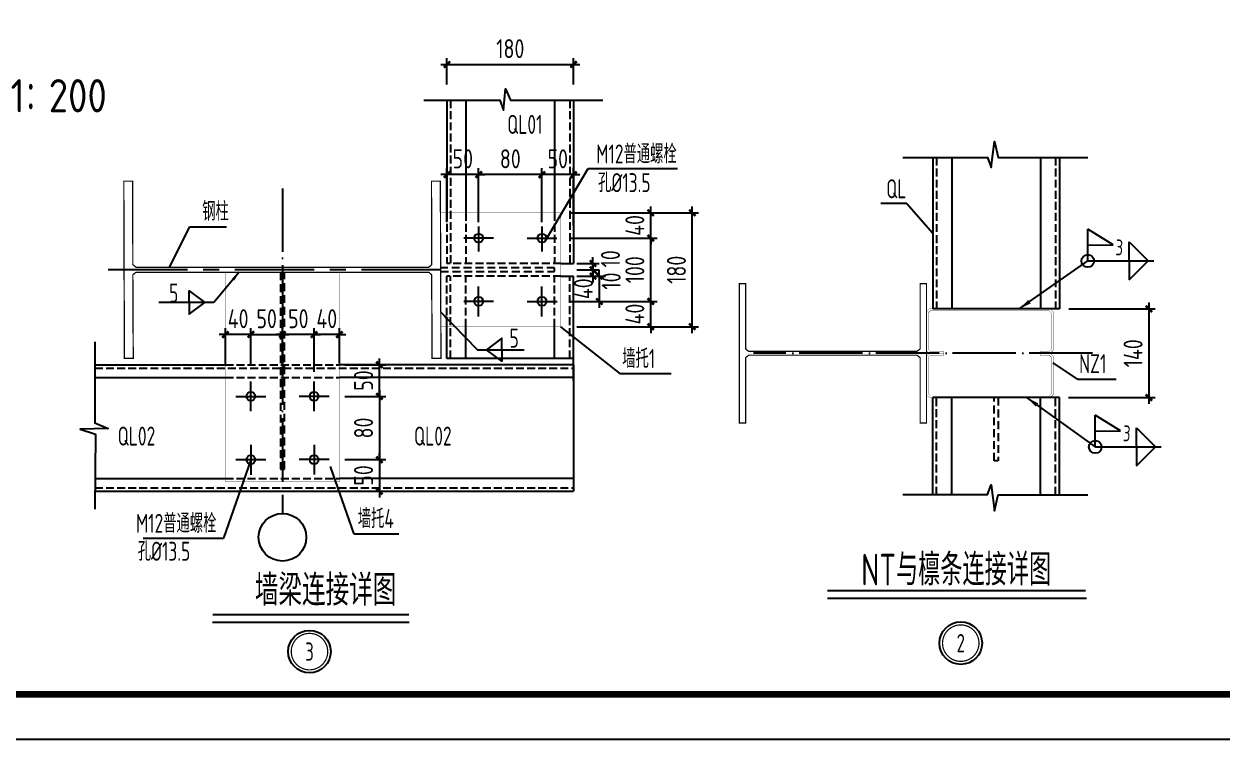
# Model space of a CAD drawing. Extents: x -89996 to 1006241, y -2176 to 440573.
# Drawn here: x 591431 to 629278, y -2176 to 20421 of the extents above; entities that cross this region are included whole.
import ezdxf
from ezdxf.enums import TextEntityAlignment as Align

# ---------------------------------------------------------------- set-up
doc = ezdxf.new("R2010")
doc.units = 0
doc.header["$LTSCALE"] = 1000
doc.header["$MEASUREMENT"] = 0
for name, pattern in [('CENTERX2', [4, 2.5, -0.5, 0.5, -0.5]), ('DASH', [0.35, 0.25, -0.1]), ('DASHED', [0.75, 0.5, -0.25]), ('DOTE', [2.42, 2, -0.2, 0.02, -0.2])]:
    doc.linetypes.add(name, pattern=pattern)
for name, color, linetype in [('AXIS', 3, 'Continuous'), ('DOTE', 1, 'DOTE'), ('GZ', 50, 'Continuous'), ('LT', 27, 'Continuous'), ('PUB_TEXT', 7, 'Continuous'), ('PUB_TITLE', 4, 'Continuous'), ('PZ', 202, 'Continuous'), ('STXT_HF', 7, 'Continuous'), ('STXT_HF_TEXT', 7, 'Continuous'), ('TEXT', 7, 'Continuous'), ('THIN', 7, 'Continuous'), ('文字', 7, 'Continuous'), ('板', 243, 'Continuous'), ('框线', 252, 'Continuous')]:
    doc.layers.add(name, color=color, linetype=linetype)
doc.styles.add('C', font='tssdeng.shx', dxfattribs={"height": 3, "bigfont": 'tssdchn.shx'})
doc.styles.get("Standard").update_dxf_attribs({"font": 'gbenor.shx', "bigfont": 'gbcbig.shx'})
doc.styles.add('TSSD_Dimension', font='Tssdeng.shx', dxfattribs={"width": 0.8, "bigfont": 'hztxt.shx'})
doc.styles.add('TSSD_Label', font='tssdeng.shx', dxfattribs={"width": 0.7, "bigfont": 'hztxt.shx'})
doc.styles.add('TSSD_Num', font='Tssdeng.shx', dxfattribs={"width": 0.7, "bigfont": 'hztxt.shx'})
doc.dimstyles.new('TSSD_10_100', dxfattribs={"dimtxt": 300, "dimasz": 100, "dimexe": 100, "dimexo": 250, "dimgap": 100, "dimtad": 1, "dimdec": 0, "dimlfac": 0.1, "dimzin": 0, "dimdsep": 46, "dimtxsty": 'TSSD_Dimension', "dimblk": 'ARCHTICK', "dimblk1": 'ARCHTICK', "dimblk2": 'ARCHTICK', "dimcen": 0, "dimdle": 100, "dimclrt": 7, "dimadec": 0, "dimazin": 0, "dimtfac": 1, "dimtdec": 0, "dimtix": 1, "dimtmove": 2, "dimatfit": 3, "dimfxl": 0, "dimtolj": 1, "dimtzin": 0, "dimarcsym": 0})
doc.dimstyles.new('TSSD_20_200', dxfattribs={"dimtxt": 600, "dimasz": 200, "dimexe": 200, "dimexo": 500, "dimgap": 200, "dimtad": 1, "dimdec": 0, "dimlfac": 0.05, "dimzin": 0, "dimdsep": 46, "dimtxsty": 'TSSD_Dimension', "dimblk": 'ARCHTICK', "dimblk1": 'ARCHTICK', "dimblk2": 'ARCHTICK', "dimcen": 0, "dimdle": 200, "dimclrt": 7, "dimadec": 0, "dimazin": 0, "dimtfac": 1, "dimtdec": 0, "dimtix": 1, "dimtmove": 2, "dimatfit": 3, "dimfxl": 0, "dimtolj": 1, "dimtzin": 0, "dimarcsym": 0})
doc.dimstyles.new('TSSD_LEADER_STYLE_400.0', dxfattribs={"dimtxt": 1200, "dimasz": 400, "dimexe": 400, "dimexo": 1000, "dimgap": 0.09, "dimtad": 0, "dimtih": 1, "dimtoh": 1, "dimdec": 4, "dimzin": 0, "dimdsep": 46, "dimtxsty": 'Standard', "dimcen": 0.09, "dimdle": 400, "dimclrt": 7, "dimadec": 0, "dimazin": 0, "dimtfac": 1, "dimtdec": 4, "dimtofl": 0, "dimtmove": 0, "dimatfit": 3, "dimfxl": 0, "dimtolj": 1, "dimtzin": 0, "dimarcsym": 0})

# ---------------------------------------------------------------- blocks, each defined once
blk = doc.blocks.new('ts_idx2')
at = {"color": 0, "linetype": 'ByBlock', "lineweight": -2, "const_width": 0.0333}
blk.add_lwpolyline([(-0.5, 0, 1), (0.5, 0, 1)], format="xyb", close=True, dxfattribs=at)
at = {"color": 0, "linetype": 'ByBlock', "lineweight": -2}
blk.add_circle((0, 0), 0.583, dxfattribs=at)
at = {"color": 0, "linetype": 'ByBlock', "lineweight": -2, "style": 'TSSD_Num', "width": 0.7}
blk.add_attdef('A', text='', height=0.5, dxfattribs=at).set_placement((0, 0), align=Align.MIDDLE_CENTER)
blk = doc.blocks.new('_WELD001')
at = {"linetype": 'ByBlock'}
h = blk.add_hatch(color=0, dxfattribs=at)
h.paths.add_polyline_path([(0.8, 0.5), (0, 1), (0, 0.5)], flags=16)
edge = h.paths.add_edge_path()
edge.add_line((0.8, 0.5), (0, 1))
edge.add_line((0, 0.5), (0.8, 0.5))
edge.add_line((0, 0), (0, 1))
at = {"color": 0, "linetype": 'ByBlock'}
for p, q in [((0, 0), (0, 1)), ((0.8, 0.5), (0, 1)), ((0, 0.5), (0.8, 0.5))]:
    blk.add_line(p, q, dxfattribs=at)
blk = doc.blocks.new('_WELD003')
at = {"color": 0, "linetype": 'ByBlock'}
blk.add_circle((0, 0), 0.5, dxfattribs=at)
blk = doc.blocks.new('_WELD004')
at = {"color": 0, "linetype": 'ByBlock'}
for p, q in [((0, 1), (1, 0)), ((0, 0), (0, 1))]:
    blk.add_line(p, q, dxfattribs=at)
blk = doc.blocks.new('_ArchTick')
at = {"color": 0, "linetype": 'ByBlock', "const_width": 0.4}
blk.add_lwpolyline([(-0.5, -0.5), (0.5, 0.5)], dxfattribs=at)
blk = doc.blocks.new('*D476')
at = {"layer": 'AXIS', "color": 0, "linetype": 'ByBlock', "lineweight": -2, "transparency": 16777216}
for p, q in [((624441, 11414), (627168, 11414)), ((626968, 11614), (626968, 8414)), ((624426, 8614), (627168, 8614))]:
    blk.add_line(p, q, dxfattribs=at)
at = {"layer": 'Defpoints', "color": 0, "linetype": 'ByBlock', "transparency": 16777216}
for p in [(623941, 11414), (623926, 8614), (626968, 8614)]:
    blk.add_point(p, dxfattribs=at)
at = {"layer": 'AXIS', "color": 0, "linetype": 'ByBlock', "lineweight": -2, "transparency": 16777216, "xscale": 200, "yscale": 200, "zscale": 200}
for p, rotation in [((626968, 11414), 90), ((626968, 8614), 270)]:
    blk.add_blockref('_ArchTick', p, dxfattribs=dict(at, rotation=rotation))
at = {"layer": 'AXIS', "color": 7, "linetype": 'ByBlock', "transparency": 16777216, "insert": (626468, 10014), "char_height": 600, "attachment_point": 5, "rotation": 90, "style": 'TSSD_Dimension'}
blk.add_mtext('\\A1;140', dxfattribs=at)
blk = doc.blocks.new('*D482')
at = {"layer": 'AXIS', "color": 0, "linetype": 'ByBlock', "lineweight": -2, "transparency": 16777216}
for p, q in [((600597, 10607), (600397, 10607)), ((600597, 9432), (600597, 10807)), ((601398, 10607), (600597, 10607)), ((601398, 9687), (601398, 10807)), ((601398, 10607), (601598, 10607))]:
    blk.add_line(p, q, dxfattribs=at)
at = {"layer": 'Defpoints', "color": 0, "linetype": 'ByBlock', "transparency": 16777216}
for p in [(600597, 10607), (601398, 9187), (600597, 8932)]:
    blk.add_point(p, dxfattribs=at)
at = {"layer": 'AXIS', "color": 0, "linetype": 'ByBlock', "lineweight": -2, "transparency": 16777216, "xscale": 200, "yscale": 200, "zscale": 200}
blk.add_blockref('_ArchTick', (600597, 10607), dxfattribs=at)
at = {"layer": 'AXIS', "color": 0, "linetype": 'ByBlock', "lineweight": -2, "transparency": 16777216, "xscale": 200, "yscale": 200, "zscale": 200, "rotation": 180}
blk.add_blockref('_ArchTick', (601398, 10607), dxfattribs=at)
at = {"layer": 'AXIS', "color": 7, "linetype": 'ByBlock', "transparency": 16777216, "insert": (600998, 11107), "char_height": 600, "attachment_point": 5, "style": 'TSSD_Dimension'}
blk.add_mtext('\\A1;40', dxfattribs=at)
blk = doc.blocks.new('*D627')
at = {"layer": 'AXIS', "color": 0, "linetype": 'ByBlock', "lineweight": -2, "transparency": 16777216}
for p, q in [((599598, 10607), (599398, 10607)), ((599598, 9625), (599598, 10807)), ((600597, 10607), (599598, 10607)), ((600597, 9625), (600597, 10807)), ((600597, 10607), (600797, 10607))]:
    blk.add_line(p, q, dxfattribs=at)
at = {"layer": 'Defpoints', "color": 0, "linetype": 'ByBlock', "transparency": 16777216}
for p in [(599598, 10607), (599598, 9125), (600597, 9125)]:
    blk.add_point(p, dxfattribs=at)
at = {"layer": 'AXIS', "color": 0, "linetype": 'ByBlock', "lineweight": -2, "transparency": 16777216, "xscale": 200, "yscale": 200, "zscale": 200}
blk.add_blockref('_ArchTick', (599598, 10607), dxfattribs=at)
at = {"layer": 'AXIS', "color": 0, "linetype": 'ByBlock', "lineweight": -2, "transparency": 16777216, "xscale": 200, "yscale": 200, "zscale": 200, "rotation": 180}
blk.add_blockref('_ArchTick', (600597, 10607), dxfattribs=at)
at = {"layer": 'AXIS', "color": 7, "linetype": 'ByBlock', "transparency": 16777216, "insert": (600098, 11107), "char_height": 600, "attachment_point": 5, "style": 'TSSD_Dimension'}
blk.add_mtext('\\A1;50', dxfattribs=at)
blk = doc.blocks.new('*D628')
at = {"layer": 'AXIS', "color": 0, "linetype": 'ByBlock', "lineweight": -2, "transparency": 16777216}
for p, q in [((598599, 10607), (598399, 10607)), ((598599, 9625), (598599, 10807)), ((598599, 10607), (599598, 10607)), ((599598, 9625), (599598, 10807)), ((599598, 10607), (599798, 10607))]:
    blk.add_line(p, q, dxfattribs=at)
at = {"layer": 'Defpoints', "color": 0, "linetype": 'ByBlock', "transparency": 16777216}
for p in [(599598, 10607), (598599, 9125), (599598, 9125)]:
    blk.add_point(p, dxfattribs=at)
at = {"layer": 'AXIS', "color": 0, "linetype": 'ByBlock', "lineweight": -2, "transparency": 16777216, "xscale": 200, "yscale": 200, "zscale": 200}
blk.add_blockref('_ArchTick', (598599, 10607), dxfattribs=at)
at = {"layer": 'AXIS', "color": 0, "linetype": 'ByBlock', "lineweight": -2, "transparency": 16777216, "xscale": 200, "yscale": 200, "zscale": 200, "rotation": 180}
blk.add_blockref('_ArchTick', (599598, 10607), dxfattribs=at)
at = {"layer": 'AXIS', "color": 7, "linetype": 'ByBlock', "transparency": 16777216, "insert": (599098, 11107), "char_height": 600, "attachment_point": 5, "style": 'TSSD_Dimension'}
blk.add_mtext('\\A1;50', dxfattribs=at)
blk = doc.blocks.new('*D629')
at = {"layer": 'AXIS', "color": 0, "linetype": 'ByBlock', "lineweight": -2, "transparency": 16777216}
for p, q in [((597796, 10607), (597596, 10607)), ((597796, 9625), (597796, 10807)), ((598599, 10607), (597796, 10607)), ((598599, 9625), (598599, 10807)), ((598599, 10607), (598799, 10607))]:
    blk.add_line(p, q, dxfattribs=at)
at = {"layer": 'Defpoints', "color": 0, "linetype": 'ByBlock', "transparency": 16777216}
for p in [(597796, 10607), (597796, 9125), (598599, 9125)]:
    blk.add_point(p, dxfattribs=at)
at = {"layer": 'AXIS', "color": 0, "linetype": 'ByBlock', "lineweight": -2, "transparency": 16777216, "xscale": 200, "yscale": 200, "zscale": 200}
blk.add_blockref('_ArchTick', (597796, 10607), dxfattribs=at)
at = {"layer": 'AXIS', "color": 0, "linetype": 'ByBlock', "lineweight": -2, "transparency": 16777216, "xscale": 200, "yscale": 200, "zscale": 200, "rotation": 180}
blk.add_blockref('_ArchTick', (598599, 10607), dxfattribs=at)
at = {"layer": 'AXIS', "color": 7, "linetype": 'ByBlock', "transparency": 16777216, "insert": (598197, 11107), "char_height": 600, "attachment_point": 5, "style": 'TSSD_Dimension'}
blk.add_mtext('\\A1;40', dxfattribs=at)
blk = doc.blocks.new('*D483')
at = {"layer": 'AXIS', "color": 0, "linetype": 'ByBlock', "lineweight": -2, "transparency": 16777216}
for p, q in [((602659, 6653), (602659, 6853)), ((601569, 6653), (602859, 6653)), ((602659, 6653), (602659, 5653)), ((601569, 5653), (602859, 5653)), ((602659, 5653), (602659, 5453))]:
    blk.add_line(p, q, dxfattribs=at)
at = {"layer": 'Defpoints', "color": 0, "linetype": 'ByBlock', "transparency": 16777216}
for p in [(601069, 6653), (601069, 5653), (602659, 5653)]:
    blk.add_point(p, dxfattribs=at)
at = {"layer": 'AXIS', "color": 0, "linetype": 'ByBlock', "lineweight": -2, "transparency": 16777216, "xscale": 200, "yscale": 200, "zscale": 200}
for p, rotation in [((602659, 6653), 270), ((602659, 5653), 90)]:
    blk.add_blockref('_ArchTick', p, dxfattribs=dict(at, rotation=rotation))
at = {"layer": 'AXIS', "color": 7, "linetype": 'ByBlock', "transparency": 16777216, "insert": (602159, 6153), "char_height": 600, "attachment_point": 5, "rotation": 90, "style": 'TSSD_Dimension'}
blk.add_mtext('\\A1;50', dxfattribs=at)
blk = doc.blocks.new('*D630')
at = {"layer": 'AXIS', "color": 0, "linetype": 'ByBlock', "lineweight": -2, "transparency": 16777216}
for p, q in [((602659, 8853), (602659, 6453)), ((601569, 8653), (602859, 8653)), ((601569, 6653), (602859, 6653))]:
    blk.add_line(p, q, dxfattribs=at)
at = {"layer": 'Defpoints', "color": 0, "linetype": 'ByBlock', "transparency": 16777216}
for p in [(601069, 8653), (601069, 6653), (602659, 6653)]:
    blk.add_point(p, dxfattribs=at)
at = {"layer": 'AXIS', "color": 0, "linetype": 'ByBlock', "lineweight": -2, "transparency": 16777216, "xscale": 200, "yscale": 200, "zscale": 200}
for p, rotation in [((602659, 8653), 90), ((602659, 6653), 270)]:
    blk.add_blockref('_ArchTick', p, dxfattribs=dict(at, rotation=rotation))
at = {"layer": 'AXIS', "color": 7, "linetype": 'ByBlock', "transparency": 16777216, "insert": (602159, 7653), "char_height": 600, "attachment_point": 5, "rotation": 90, "style": 'TSSD_Dimension'}
blk.add_mtext('\\A1;80', dxfattribs=at)
blk = doc.blocks.new('*D631')
at = {"layer": 'AXIS', "color": 0, "linetype": 'ByBlock', "lineweight": -2, "transparency": 16777216}
for p, q in [((602659, 9653), (602659, 9853)), ((601569, 9653), (602859, 9653)), ((602659, 8653), (602659, 9653)), ((601569, 8653), (602859, 8653)), ((602659, 8653), (602659, 8453))]:
    blk.add_line(p, q, dxfattribs=at)
at = {"layer": 'Defpoints', "color": 0, "linetype": 'ByBlock', "transparency": 16777216}
for p in [(601069, 9653), (602659, 9653), (601069, 8653)]:
    blk.add_point(p, dxfattribs=at)
at = {"layer": 'AXIS', "color": 0, "linetype": 'ByBlock', "lineweight": -2, "transparency": 16777216, "xscale": 200, "yscale": 200, "zscale": 200}
for p, rotation in [((602659, 9653), 270), ((602659, 8653), 90)]:
    blk.add_blockref('_ArchTick', p, dxfattribs=dict(at, rotation=rotation))
at = {"layer": 'AXIS', "color": 7, "linetype": 'ByBlock', "transparency": 16777216, "insert": (602159, 9153), "char_height": 600, "attachment_point": 5, "rotation": 90, "style": 'TSSD_Dimension'}
blk.add_mtext('\\A1;50', dxfattribs=at)
blk = doc.blocks.new('*D638')
at = {"layer": 'AXIS', "color": 0, "linetype": 'ByBlock', "lineweight": -2, "transparency": 16777216}
for p, q in [((611229, 11653), (611229, 11853)), ((608674, 11653), (611429, 11653)), ((611229, 10853), (611229, 11653)), ((608895, 10853), (611429, 10853)), ((611229, 10853), (611229, 10653))]:
    blk.add_line(p, q, dxfattribs=at)
at = {"layer": 'Defpoints', "color": 0, "linetype": 'ByBlock', "transparency": 16777216}
for p in [(608174, 11653), (611229, 11653), (608395, 10853)]:
    blk.add_point(p, dxfattribs=at)
at = {"layer": 'AXIS', "color": 0, "linetype": 'ByBlock', "lineweight": -2, "transparency": 16777216, "xscale": 200, "yscale": 200, "zscale": 200}
for p, rotation in [((611229, 11653), 270), ((611229, 10853), 90)]:
    blk.add_blockref('_ArchTick', p, dxfattribs=dict(at, rotation=rotation))
at = {"layer": 'AXIS', "color": 7, "linetype": 'ByBlock', "transparency": 16777216, "insert": (610729, 11253), "char_height": 600, "attachment_point": 5, "rotation": 90, "style": 'TSSD_Dimension'}
blk.add_mtext('\\A1;40', dxfattribs=at)
blk = doc.blocks.new('*D504')
at = {"layer": 'AXIS', "color": 0, "linetype": 'ByBlock', "lineweight": -2, "transparency": 16777216}
for p, q in [((608667, 13653), (611429, 13653)), ((611229, 11453), (611229, 13853)), ((608674, 11653), (611429, 11653))]:
    blk.add_line(p, q, dxfattribs=at)
at = {"layer": 'Defpoints', "color": 0, "linetype": 'ByBlock', "transparency": 16777216}
for p in [(608167, 13653), (611229, 13653), (608174, 11653)]:
    blk.add_point(p, dxfattribs=at)
at = {"layer": 'AXIS', "color": 0, "linetype": 'ByBlock', "lineweight": -2, "transparency": 16777216, "xscale": 200, "yscale": 200, "zscale": 200}
for p, rotation in [((611229, 13653), 90), ((611229, 11653), 270)]:
    blk.add_blockref('_ArchTick', p, dxfattribs=dict(at, rotation=rotation))
at = {"layer": 'AXIS', "color": 7, "linetype": 'ByBlock', "transparency": 16777216, "insert": (610729, 12653), "char_height": 600, "attachment_point": 5, "rotation": 90, "style": 'TSSD_Dimension'}
blk.add_mtext('\\A1;100', dxfattribs=at)
blk = doc.blocks.new('*D505')
at = {"layer": 'AXIS', "color": 0, "linetype": 'ByBlock', "lineweight": -2, "transparency": 16777216}
for p, q in [((608695, 14453), (611429, 14453)), ((611229, 14453), (611229, 14653)), ((611229, 13653), (611229, 14453)), ((608667, 13653), (611429, 13653)), ((611229, 13653), (611229, 13453))]:
    blk.add_line(p, q, dxfattribs=at)
at = {"layer": 'Defpoints', "color": 0, "linetype": 'ByBlock', "transparency": 16777216}
for p in [(608195, 14453), (611229, 14453), (608167, 13653)]:
    blk.add_point(p, dxfattribs=at)
at = {"layer": 'AXIS', "color": 0, "linetype": 'ByBlock', "lineweight": -2, "transparency": 16777216, "xscale": 200, "yscale": 200, "zscale": 200}
for p, rotation in [((611229, 14453), 270), ((611229, 13653), 90)]:
    blk.add_blockref('_ArchTick', p, dxfattribs=dict(at, rotation=rotation))
at = {"layer": 'AXIS', "color": 7, "linetype": 'ByBlock', "transparency": 16777216, "insert": (610729, 14053), "char_height": 600, "attachment_point": 5, "rotation": 90, "style": 'TSSD_Dimension'}
blk.add_mtext('\\A1;40', dxfattribs=at)
blk = doc.blocks.new('*D639')
at = {"layer": 'AXIS', "color": 0, "linetype": 'ByBlock', "lineweight": -2, "transparency": 16777216}
for p, q in [((608895, 14453), (612743, 14453)), ((612543, 10653), (612543, 14653)), ((608895, 10853), (612743, 10853))]:
    blk.add_line(p, q, dxfattribs=at)
at = {"layer": 'Defpoints', "color": 0, "linetype": 'ByBlock', "transparency": 16777216}
for p in [(608395, 14453), (612543, 14453), (608395, 10853)]:
    blk.add_point(p, dxfattribs=at)
at = {"layer": 'AXIS', "color": 0, "linetype": 'ByBlock', "lineweight": -2, "transparency": 16777216, "xscale": 200, "yscale": 200, "zscale": 200}
for p, rotation in [((612543, 14453), 90), ((612543, 10853), 270)]:
    blk.add_blockref('_ArchTick', p, dxfattribs=dict(at, rotation=rotation))
at = {"layer": 'AXIS', "color": 7, "linetype": 'ByBlock', "transparency": 16777216, "insert": (612043, 12653), "char_height": 600, "attachment_point": 5, "rotation": 90, "style": 'TSSD_Dimension'}
blk.add_mtext('\\A1;180', dxfattribs=at)
blk = doc.blocks.new('*D506')
at = {"layer": 'AXIS', "color": 0, "linetype": 'ByBlock', "lineweight": -2, "transparency": 16777216}
for p, q in [((609605, 12453), (609605, 12653)), ((609295, 12453), (609805, 12453)), ((609605, 12453), (609605, 11653)), ((609605, 11653), (609605, 11453)), ((609795, 11653), (609805, 11653))]:
    blk.add_line(p, q, dxfattribs=at)
at = {"layer": 'Defpoints', "color": 0, "linetype": 'ByBlock', "transparency": 16777216}
for p in [(608795, 12453), (609295, 11653), (609605, 11653)]:
    blk.add_point(p, dxfattribs=at)
at = {"layer": 'AXIS', "color": 0, "linetype": 'ByBlock', "lineweight": -2, "transparency": 16777216, "xscale": 200, "yscale": 200, "zscale": 200}
for p, rotation in [((609605, 12453), 270), ((609605, 11653), 90)]:
    blk.add_blockref('_ArchTick', p, dxfattribs=dict(at, rotation=rotation))
at = {"layer": 'AXIS', "color": 7, "linetype": 'ByBlock', "transparency": 16777216, "insert": (609105, 12053), "char_height": 600, "attachment_point": 5, "rotation": 90, "style": 'TSSD_Dimension'}
blk.add_mtext('\\A1;40', dxfattribs=at)
blk = doc.blocks.new('*D507')
at = {"layer": 'AXIS', "color": 0, "linetype": 'ByBlock', "lineweight": -2, "transparency": 16777216}
for p, q in [((609405, 12853), (609405, 13053)), ((608895, 12853), (609605, 12853)), ((608895, 12653), (609605, 12653)), ((609405, 12853), (609405, 12653)), ((609405, 12653), (609405, 12453))]:
    blk.add_line(p, q, dxfattribs=at)
at = {"layer": 'Defpoints', "color": 0, "linetype": 'ByBlock', "transparency": 16777216}
for p in [(608395, 12853), (608395, 12653), (609405, 12653)]:
    blk.add_point(p, dxfattribs=at)
at = {"layer": 'AXIS', "color": 0, "linetype": 'ByBlock', "lineweight": -2, "transparency": 16777216, "xscale": 200, "yscale": 200, "zscale": 200}
for p, rotation in [((609405, 12853), 270), ((609405, 12653), 90)]:
    blk.add_blockref('_ArchTick', p, dxfattribs=dict(at, rotation=rotation))
at = {"layer": 'AXIS', "color": 7, "linetype": 'ByBlock', "transparency": 16777216, "insert": (609959, 12999), "char_height": 600, "attachment_point": 5, "rotation": 90, "style": 'TSSD_Dimension'}
blk.add_mtext('\\A1;10', dxfattribs=at)
blk = doc.blocks.new('*D508')
at = {"layer": 'AXIS', "color": 0, "linetype": 'ByBlock', "lineweight": -2, "transparency": 16777216}
for p, q in [((608895, 12653), (609605, 12653)), ((609405, 12653), (609405, 12853)), ((609405, 12453), (609405, 12653)), ((608895, 12453), (609605, 12453)), ((609405, 12453), (609405, 12253))]:
    blk.add_line(p, q, dxfattribs=at)
at = {"layer": 'Defpoints', "color": 0, "linetype": 'ByBlock', "transparency": 16777216}
for p in [(608395, 12653), (609405, 12653), (608395, 12453)]:
    blk.add_point(p, dxfattribs=at)
at = {"layer": 'AXIS', "color": 0, "linetype": 'ByBlock', "lineweight": -2, "transparency": 16777216, "xscale": 200, "yscale": 200, "zscale": 200}
for p, rotation in [((609405, 12653), 270), ((609405, 12453), 90)]:
    blk.add_blockref('_ArchTick', p, dxfattribs=dict(at, rotation=rotation))
at = {"layer": 'AXIS', "color": 7, "linetype": 'ByBlock', "transparency": 16777216, "insert": (609982, 12296), "char_height": 600, "attachment_point": 5, "rotation": 90, "style": 'TSSD_Dimension'}
blk.add_mtext('\\A1;10', dxfattribs=at)
blk = doc.blocks.new('*D509')
at = {"layer": 'AXIS', "color": 0, "linetype": 'ByBlock', "lineweight": -2, "transparency": 16777216}
for p, q in [((607795, 15659), (607595, 15659)), ((607795, 14153), (607795, 15859)), ((608795, 15659), (607795, 15659)), ((608795, 14053), (608795, 15859)), ((608795, 15659), (608995, 15659))]:
    blk.add_line(p, q, dxfattribs=at)
at = {"layer": 'Defpoints', "color": 0, "linetype": 'ByBlock', "transparency": 16777216}
for p in [(607795, 15659), (607795, 13653), (608795, 13553)]:
    blk.add_point(p, dxfattribs=at)
at = {"layer": 'AXIS', "color": 0, "linetype": 'ByBlock', "lineweight": -2, "transparency": 16777216, "xscale": 200, "yscale": 200, "zscale": 200}
blk.add_blockref('_ArchTick', (607795, 15659), dxfattribs=at)
at = {"layer": 'AXIS', "color": 0, "linetype": 'ByBlock', "lineweight": -2, "transparency": 16777216, "xscale": 200, "yscale": 200, "zscale": 200, "rotation": 180}
blk.add_blockref('_ArchTick', (608795, 15659), dxfattribs=at)
at = {"layer": 'AXIS', "color": 7, "linetype": 'ByBlock', "transparency": 16777216, "insert": (608295, 16159), "char_height": 600, "attachment_point": 5, "style": 'TSSD_Dimension'}
blk.add_mtext('\\A1;50', dxfattribs=at)
blk = doc.blocks.new('*D510')
at = {"layer": 'AXIS', "color": 0, "linetype": 'ByBlock', "lineweight": -2, "transparency": 16777216}
for p, q in [((607995, 15659), (605595, 15659)), ((605795, 14153), (605795, 15859)), ((607795, 14153), (607795, 15859))]:
    blk.add_line(p, q, dxfattribs=at)
at = {"layer": 'Defpoints', "color": 0, "linetype": 'ByBlock', "transparency": 16777216}
for p in [(605795, 15659), (605795, 13653), (607795, 13653)]:
    blk.add_point(p, dxfattribs=at)
at = {"layer": 'AXIS', "color": 0, "linetype": 'ByBlock', "lineweight": -2, "transparency": 16777216, "xscale": 200, "yscale": 200, "zscale": 200, "rotation": 180}
blk.add_blockref('_ArchTick', (605795, 15659), dxfattribs=at)
at = {"layer": 'AXIS', "color": 0, "linetype": 'ByBlock', "lineweight": -2, "transparency": 16777216, "xscale": 200, "yscale": 200, "zscale": 200}
blk.add_blockref('_ArchTick', (607795, 15659), dxfattribs=at)
at = {"layer": 'AXIS', "color": 7, "linetype": 'ByBlock', "transparency": 16777216, "insert": (606795, 16159), "char_height": 600, "attachment_point": 5, "style": 'TSSD_Dimension'}
blk.add_mtext('\\A1;80', dxfattribs=at)
blk = doc.blocks.new('*D511')
at = {"layer": 'AXIS', "color": 0, "linetype": 'ByBlock', "lineweight": -2, "transparency": 16777216}
for p, q in [((604795, 15659), (604595, 15659)), ((604795, 14153), (604795, 15859)), ((605795, 15659), (604795, 15659)), ((605795, 14153), (605795, 15859)), ((605795, 15659), (605995, 15659))]:
    blk.add_line(p, q, dxfattribs=at)
at = {"layer": 'Defpoints', "color": 0, "linetype": 'ByBlock', "transparency": 16777216}
for p in [(604795, 15659), (604795, 13653), (605795, 13653)]:
    blk.add_point(p, dxfattribs=at)
at = {"layer": 'AXIS', "color": 0, "linetype": 'ByBlock', "lineweight": -2, "transparency": 16777216, "xscale": 200, "yscale": 200, "zscale": 200}
blk.add_blockref('_ArchTick', (604795, 15659), dxfattribs=at)
at = {"layer": 'AXIS', "color": 0, "linetype": 'ByBlock', "lineweight": -2, "transparency": 16777216, "xscale": 200, "yscale": 200, "zscale": 200, "rotation": 180}
blk.add_blockref('_ArchTick', (605795, 15659), dxfattribs=at)
at = {"layer": 'AXIS', "color": 7, "linetype": 'ByBlock', "transparency": 16777216, "insert": (605295, 16159), "char_height": 600, "attachment_point": 5, "style": 'TSSD_Dimension'}
blk.add_mtext('\\A1;50', dxfattribs=at)
blk = doc.blocks.new('*D640')
at = {"layer": 'AXIS', "color": 0, "linetype": 'ByBlock', "lineweight": -2, "transparency": 16777216}
for p, q in [((604795, 18510), (604795, 19340)), ((608795, 18510), (608795, 19340)), ((604595, 19140), (608995, 19140))]:
    blk.add_line(p, q, dxfattribs=at)
at = {"layer": 'Defpoints', "color": 0, "linetype": 'ByBlock', "transparency": 16777216}
for p in [(608795, 19140), (604795, 18010), (608795, 18010)]:
    blk.add_point(p, dxfattribs=at)
at = {"layer": 'AXIS', "color": 0, "linetype": 'ByBlock', "lineweight": -2, "transparency": 16777216, "xscale": 200, "yscale": 200, "zscale": 200, "rotation": 180}
blk.add_blockref('_ArchTick', (604795, 19140), dxfattribs=at)
at = {"layer": 'AXIS', "color": 0, "linetype": 'ByBlock', "lineweight": -2, "transparency": 16777216, "xscale": 200, "yscale": 200, "zscale": 200}
blk.add_blockref('_ArchTick', (608795, 19140), dxfattribs=at)
at = {"layer": 'AXIS', "color": 7, "linetype": 'ByBlock', "transparency": 16777216, "insert": (606795, 19640), "char_height": 600, "attachment_point": 5, "style": 'TSSD_Dimension'}
blk.add_mtext('\\A1;180', dxfattribs=at)

msp = doc.modelspace()

# ---------------------------------------------------------------- linework, layer by layer
at = {"color": 8, "linetype": 'CENTERX2'}
msp.add_line((604594.65, 12653.24), (593758.68, 12653.41), dxfattribs=at)
at = {"color": 3, "const_width": 64.9}
for points in [[(616814.63, 2513.08), (624969.55, 2513.08)], [(597389.94, 1754.25), (603589.94, 1754.25)]]:
    msp.add_lwpolyline(points, dxfattribs=at)
at = {"color": 3}
for points in [[(616814.63, 2273.08), (624995.27, 2273.08)], [(597389.94, 1514.25), (603604.01, 1514.25)]]:
    msp.add_lwpolyline(points, dxfattribs=at)
at = {"layer": 'AXIS', "linetype": 'ByBlock'}
for p, q in [((607894.73, 13553.17), (609250.73, 15848.17)), ((609250.73, 15848.17), (612072.66, 15848.17)), ((619321.65, 14744.55), (618495.28, 14744.55)), ((619321.65, 14744.55), (620141.25, 13804.46)), ((596659.59, 14013.57), (596013.35, 12733.18)), ((596659.59, 14013.57), (597834.45, 14013.57)), ((610278.28, 9366.07), (608394.65, 10853.18)), ((624716.57, 9193.8), (623941.24, 9707.62)), ((611871.13, 9366.07), (610278.28, 9366.07)), ((624716.57, 9193.8), (625936.89, 9193.8)), ((598598.52, 6644.3), (597732.97, 4176.17)), ((601859.67, 4300.64), (601110.14, 6432.98)), ((595194.03, 4176.17), (597732.97, 4176.17)), ((603270.32, 4300.64), (601859.67, 4300.64))]:
    msp.add_line(p, q, dxfattribs=at)
at = {"layer": 'AXIS'}
for points in [[(596654.3, 11617.08), (596654.3, 11984.71), (597139.95, 11617.08), (596654.3, 11617.08)], [(596654.3, 11617.08), (596654.3, 11249.45), (597139.95, 11617.08), (596654.3, 11617.08)]]:
    msp.add_lwpolyline(points, close=True, dxfattribs=at)
at = {"layer": 'AXIS', "elevation": 0}
for points in [[(606527.94, 10127.5), (606527.94, 10495.13), (606042.29, 10127.5), (606527.94, 10127.5)], [(606527.94, 10127.5), (606527.94, 9759.86), (606042.29, 10127.5), (606527.94, 10127.5)]]:
    msp.add_lwpolyline(points, close=True, dxfattribs=at)
at = {"layer": 'AXIS', "linetype": 'ByBlock'}
msp.add_circle((599598.15, 4198.87), 753, dxfattribs=at)
at = {"layer": 'DOTE'}
for p, q in [((599598.15, 15220.44), (599598.15, 4951.88)), ((625183.81, 10014.4), (614481.56, 10014.56))]:
    msp.add_line(p, q, dxfattribs=at)
at = {"layer": 'GZ', "const_width": 40}
for points in [[(594585.35, 15453.4), (594603.95, 9852.96), (594883.95, 9852.96), (594870.9, 12496.19), (594970.9, 12573.18), (604217.91, 12573.18), (604310.9, 12496.19), (604323.95, 9852.96), (604603.95, 9852.96), (604585.35, 15453.4), (604305.35, 15453.4), (604310.9, 12813.18), (604221.15, 12733.18), (594970.9, 12733.18), (594870.9, 12813.18), (594865.35, 15453.4), (594585.35, 15453.4)], [(619941.25, 7814.47), (619941.25, 12214.47), (619741.25, 12214.47), (619741.25, 10151.46), (619641.25, 10074.47), (614322.61, 10074.47), (614229.61, 10151.46), (614229.62, 12214.47), (614029.61, 12214.47), (614029.61, 7814.47), (614229.61, 7814.47), (614229.61, 9874.47), (614319.36, 9954.47), (619641.25, 9954.47), (619741.25, 9874.47), (619741.25, 7814.47), (619941.25, 7814.47)]]:
    msp.add_lwpolyline(points, close=True, dxfattribs=at)
at = {"layer": 'LT', "linetype": 'ByBlock'}
for p, q in [((604794.65, 18010.1), (604794.67, 14453.18)), ((605394.65, 18010.1), (605394.67, 14453.18)), ((608194.65, 18010.1), (608194.67, 14453.18)), ((608794.65, 18010.1), (608794.68, 12853.2)), ((620141.25, 16198.04), (620141.25, 11414.46)), ((620741.25, 16198.04), (620741.25, 11414.46)), ((623541.25, 16198.04), (623541.25, 11414.46)), ((608394.65, 12853.2), (608794.68, 12853.2)), ((608394.65, 12453.16), (608794.67, 12453.15)), ((608794.66, 9153.24), (608794.68, 12453.16)), ((624141.25, 11414.46), (620141.25, 11414.46)), ((604794.66, 9852.96), (604794.67, 10853.18)), ((605394.66, 9852.96), (605394.67, 10853.18)), ((608194.66, 9852.96), (608194.67, 10853.18)), ((608794.66, 9852.96), (604794.66, 9852.96)), ((593675.22, 9652.96), (597798.15, 9652.96)), ((608794.66, 9652.96), (601398.15, 9652.96)), ((608794.66, 9652.96), (608794.68, 5652.96)), ((593675.22, 9252.96), (597798.15, 9252.96)), ((608794.66, 9252.96), (601398.15, 9252.96)), ((620141.14, 5546.1), (620141.21, 8614.55)), ((624141.21, 8614.45), (620141.21, 8614.55)), ((620741.14, 5546.09), (620741.21, 8614.54)), ((623541.14, 5546.02), (623541.21, 8614.46)), ((624141.14, 5546), (624141.21, 8614.45)), ((593675.22, 6052.96), (597798.15, 6052.96)), ((608794.68, 6052.96), (601398.15, 6052.96)), ((593675.22, 5652.96), (608794.68, 5652.96))]:
    msp.add_line(p, q, dxfattribs=at)
at = {"layer": 'LT', "linetype": 'DASH'}
for p, q in [((604908.48, 18010.1), (604908.55, 12853.2)), ((608674.65, 18010.1), (608674.68, 12853.2)), ((620255.08, 16198.04), (620255.12, 11414.46)), ((624021.25, 16198.04), (624021.25, 11414.46)), ((604794.67, 14453.18), (604794.65, 12853.22)), ((605394.67, 14453.18), (605394.65, 12853.22)), ((608194.67, 14453.18), (608194.65, 12853.19)), ((608394.65, 12853.2), (604794.68, 12853.2)), ((604794.62, 10853.28), (604794.64, 12453.24)), ((608394.65, 12453.16), (604794.67, 12453.26)), ((604908.52, 9852.96), (604908.55, 12453.16)), ((605394.62, 10853.27), (605394.64, 12453.22)), ((608194.62, 10853.19), (608194.64, 12453.19)), ((608674.66, 9852.96), (608674.68, 12453.16)), ((593675.22, 9539.13), (608794.66, 9539)), ((597798.15, 9652.96), (601398.15, 9652.96)), ((597798.15, 9252.96), (601398.15, 9252.96)), ((620254.97, 5546.1), (620255.09, 8614.55)), ((624021.14, 5546), (624021.21, 8614.45)), ((593675.22, 5766.79), (608794.68, 5766.93)), ((597798.15, 6052.96), (601411.73, 6052.96))]:
    msp.add_line(p, q, dxfattribs=at)
at = {"layer": 'LT'}
for p, q in [((624141.25, 16198.04), (624141.25, 11414.46)), ((598598.52, 8180.76), (598598.52, 9125.03)), ((600597.04, 8180.83), (600597.04, 9125.1)), ((598126.38, 8652.89), (599070.65, 8652.89)), ((601069.17, 8652.96), (600124.9, 8652.96)), ((598598.52, 7116.43), (598598.52, 6172.16)), ((600597.04, 7125.1), (600597.04, 6180.83)), ((598126.38, 6652.89), (599070.65, 6652.89)), ((601069.17, 6652.96), (600124.9, 6652.96))]:
    msp.add_line(p, q, dxfattribs=at)
at = {"layer": 'LT', "linetype": 'ByBlock'}
for points in [[(604068.06, 18010.1), (606461.06, 18010.1), (606575.71, 17695.1), (606641.99, 18367.25), (606798.56, 18010.1), (609718.06, 18010.1)], [(619191.25, 16198.04), (621865.33, 16198.04), (621979.98, 15883.04), (622091.07, 16706.19), (622202.83, 16198.04), (625041.25, 16198.04)], [(593675.22, 10379.55), (593675.22, 7819.22), (594090.21, 7634.35), (593202.89, 7617.66), (593686.21, 7457.7), (593675.22, 5083.83)], [(619191.14, 5546.12), (621865.23, 5546.06), (621979.88, 5861.06), (622090.95, 5037.91), (622202.73, 5546.05), (625041.14, 5545.98)]]:
    msp.add_lwpolyline(points, dxfattribs=at)
at = {"layer": 'LT', "linetype": 'ByBlock', "const_width": 10}
for points in [[(623529.77, 10074.46), (623529.77, 10014.46), (623851.24, 10014.46), (623941.24, 10104.46), (623941.24, 11324.46), (623851.24, 11414.46), (620031.25, 11414.46), (619941.25, 11324.46), (619941.25, 10104.46), (620031.25, 10014.46), (620487.61, 10014.46), (620487.61, 10074.46), (620061.25, 10074.46), (620001.25, 10134.46), (620001.25, 11294.46), (620061.25, 11354.46), (623821.24, 11354.46), (623881.24, 11294.46), (623881.24, 10134.46), (623821.24, 10074.46), (623529.77, 10074.46)], [(623529.77, 9954.46), (623529.77, 10014.46), (623851.24, 10014.46), (623941.24, 9924.46), (623941.24, 8704.46), (623851.24, 8614.46), (620031.25, 8614.46), (619941.25, 8704.46), (619941.25, 9924.46), (620031.25, 10014.46), (620487.61, 10014.46), (620487.61, 9954.46), (620061.25, 9954.46), (620001.25, 9894.46), (620001.25, 8734.46), (620061.25, 8674.46), (623821.24, 8674.46), (623881.24, 8734.46), (623881.24, 9894.46), (623821.24, 9954.46), (623529.77, 9954.46)]]:
    msp.add_lwpolyline(points, close=True, dxfattribs=at)
at = {"layer": 'LT'}
for centre in [(598598.52, 8652.89), (600597.04, 8652.96), (598598.52, 6652.89), (600597.04, 6652.96)]:
    msp.add_circle(centre, 140, dxfattribs=at)
at = {"layer": 'PUB_TITLE'}
msp.add_lwpolyline([(553607.21, -2176.39), (672407.21, -2176.39), (672407.21, 81823.61), (553607.21, 81823.61)], close=True, dxfattribs=at)
at = {"layer": 'PUB_TITLE', "const_width": 212.12}
msp.add_lwpolyline([(557142.57, -762.25), (557142.57, 80409.47), (670993.07, 80409.47), (670993.07, -762.25)], close=True, dxfattribs=at)
at = {"layer": 'PZ', "linetype": 'DASHED', "ltscale": 0.5}
for p, q in [((599538.15, 12573.18), (599538.15, 6352.96)), ((599658.15, 6352.96), (599658.15, 12573.18)), ((608194.65, 12713.18), (604594.65, 12713.18)), ((604594.65, 12593.18), (608194.65, 12593.18)), ((608194.65, 12593.18), (608194.65, 12713.18)), ((599538.15, 6352.96), (599658.15, 6352.96))]:
    msp.add_line(p, q, dxfattribs=at)
at = {"layer": 'PZ', "const_width": 11.25}
for points in [[(604594.65, 10853.18), (604594.65, 14453.18), (608394.65, 14453.18), (608394.65, 10853.18)], [(597794.41, 12573.18), (601394.41, 12573.18), (601398.15, 5952.96), (597798.15, 5952.96)]]:
    msp.add_lwpolyline(points, close=True, dxfattribs=at)
at = {"layer": 'PZ'}
for centre in [(605794.73, 13652.94), (607794.73, 13652.94), (605794.69, 11653.46), (607794.69, 11653.46)]:
    msp.add_circle(centre, 140, dxfattribs=at)
at = {"layer": 'STXT_HF'}
for p, q in [((625038.02, 12933.54), (627123.73, 12933.54)), ((625273.09, 7056.46), (627358.8, 7056.46))]:
    msp.add_line(p, q, dxfattribs=at)
at = {"layer": '板', "linetype": 'DASHED', "ltscale": 0.5}
for p, q in [((622081.17, 6614.52), (622081.21, 8614.52)), ((622201.21, 8614.52), (622201.17, 6614.52)), ((622201.17, 6614.52), (622081.17, 6614.52))]:
    msp.add_line(p, q, dxfattribs=at)
at = {"layer": '框线'}
for p, q in [((605794.73, 14025.07), (605794.73, 13229.25)), ((607794.73, 14025.07), (607794.73, 13229.25)), ((606266.87, 13652.94), (605322.6, 13652.94)), ((607322.6, 13652.94), (608266.87, 13652.94)), ((605794.69, 11181.32), (605794.69, 12125.59)), ((607794.69, 11181.32), (607794.69, 12125.59)), ((606266.83, 11653.46), (605322.56, 11653.46)), ((607330.1, 11653.46), (608274.37, 11653.46))]:
    msp.add_line(p, q, dxfattribs=at)

# ---------------------------------------------------------------- block references
ref = msp.add_blockref('ts_idx2', (621024.5, 854.25), dxfattribs=dict(xscale=1152, yscale=1152, zscale=1152))
ref.add_attrib('1', '2', dxfattribs={"layer": 'THIN', "height": 576, "style": 'TSSD_Num', "width": 0.7}).set_placement((621024.5, 854.25), align=Align.MIDDLE_CENTER)
ref = msp.add_blockref('ts_idx2', (600451.19, 586.48), dxfattribs=dict(xscale=1152, yscale=1152, zscale=1152))
ref.add_attrib('1', '3', dxfattribs={"layer": 'THIN', "height": 576, "style": 'TSSD_Num', "width": 0.7}).set_placement((600451.19, 586.48), align=Align.MIDDLE_CENTER)
at = {"layer": 'STXT_HF'}
for name, p, xscale, yscale, zscale, rotation in [('_WELD001', (625038.02, 12933.54), 999.9999999999867, 999.9999999999867, 999.9999999999867, 0.2050134187579317), ('_WELD003', (625038.02, 12933.54), 399.9999999999958, 399.9999999999958, 399.9999999999958, 357.1242904278334), ('_WELD004', (626339.66, 12933.54), -600.0000000000002, 600.0000000000003, 600.0000000000002, 180.0000000000007), ('_WELD001', (625273.09, 7056.46), 999.9999999999868, 999.9999999999868, 999.9999999999868, 0.2050134187579316), ('_WELD003', (625273.09, 7056.46), 399.9999999999958, 399.9999999999958, 399.9999999999958, 357.1242904278334), ('_WELD004', (626574.72, 7056.46), -600.0000000000002, 600.0000000000003, 600.0000000000002, 180.0000000000007)]:
    msp.add_blockref(name, p, dxfattribs=dict(at, xscale=xscale, yscale=yscale, zscale=zscale, rotation=rotation))
at = {"layer": 'STXT_HF', "xscale": 600.0000000000005, "yscale": 600.0000000000005, "zscale": 600.0000000000005}
for p in [(626339.66, 12933.54), (626574.72, 7056.46)]:
    msp.add_blockref('_WELD004', p, dxfattribs=at)

# ---------------------------------------------------------------- texts
at = {"layer": 'PUB_TEXT'}
msp.add_text('1：200', height=1050, dxfattribs=at).set_placement((591009.57, 17627.98))
for s, height, style, width, p in [('QL01', 600, 'TSSD_Dimension', 0.7, (606695.81, 16947.13)), ('M12普通螺栓', 600, 'TSSD_Dimension', 0.7, (609506.35, 16012.17)), ('孔%%c13.5', 600, 'TSSD_Dimension', 0.7, (609566.78, 15105.28)), ('QL', 600, 'TSSD_Dimension', 0.7, (618669.84, 14911.61)), ('5', 600, 'TSSD_Dimension', 0.7, (596016.26, 11617.08)), ('5', 600, 'TSSD_Dimension', 0.7, (606770.67, 10191.19)), ('NZ1', 600, 'TSSD_Dimension', 0.7, (624764.54, 9385.65)), ('QL02', 600, 'TSSD_Dimension', 0.7, (594391.87, 7097.29)), ('QL02', 600, 'TSSD_Dimension', 0.7, (603754.45, 7097.29)), ('孔%%c13.5', 600, 'TSSD_Dimension', 0.7, (595025.83, 3458.5)), ('墙梁连接详图', 980, 'C', 0.8, (598726.23, 2039.1))]:
    msp.add_text(s, height=height, dxfattribs=dict(at, style=style, width=width)).set_placement(p)
at = {"layer": 'STXT_HF_TEXT', "style": 'TSSD_Label', "width": 0.7}
for p in [(625904.84, 13113.75), (626139.91, 7236.67)]:
    msp.add_text('3', height=500, rotation=357.12429, dxfattribs=at).set_placement(p)
at = {"layer": 'TEXT', "style": 'TSSD_Label', "width": 0.7}
msp.add_text('NT与檩条连接详图', height=1000, dxfattribs=at).set_placement((617879.75, 2675.56))
at = {"layer": '文字', "style": 'TSSD_Dimension', "width": 0.7}
for s, p in [('钢柱', (597063.68, 14200.15)), ('墙托1', (610330.27, 9548.07)), ('M12普通螺栓', (594965.39, 4340.17)), ('墙托4', (601976.83, 4490.21))]:
    msp.add_text(s, height=600, dxfattribs=at).set_placement(p)

# ---------------------------------------------------------------- dimensions: what is measured, and where the dimension line sits
at = {"layer": 'AXIS', "linetype": 'ByBlock'}
dim = msp.add_linear_dim(base=(608794.65, 19139.86), p1=(604794.65, 18010.1), p2=(608794.65, 18010.1), text='180', dimstyle='TSSD_20_200', dxfattribs=at)
dim.commit()
dim.dimension.update_dxf_attribs({"geometry": '*D640', "text_midpoint": (606794.65, 19639.86)})
for base, p1, p2, angle, picture, middle in [((604794.65, 15659.4), (605794.73, 13652.94), (604794.65, 13653.17), 180, '*D511', (605294.69, 16159.4)), ((607794.73, 15659.4), (608794.65, 13553.17), (607794.73, 13652.94), 180, '*D509', (608294.69, 16159.4)), ((611228.73, 14453.18), (608166.87, 13652.94), (608194.67, 14453.18), 90, '*D505', (610728.73, 14053.06)), ((612542.65, 14453.18), (608394.65, 10853.18), (608394.65, 14453.18), 90, '*D639', (612042.65, 12653.18)), ((611228.73, 13652.94), (608174.37, 11653.46), (608166.87, 13652.94), 90, '*D504', (610728.73, 12653.2)), ((609605.4, 11653.13), (608794.67, 12453.15), (609294.63, 11653.13), 90, '*D506', (609105.4, 12053.14)), ((611228.65, 11653.46), (608394.65, 10853.18), (608174.37, 11653.46), 90, '*D638', (610728.65, 11253.32)), ((597796.36, 10607.16), (598598.52, 9125.03), (597796.36, 9124.57), 180, '*D629', (598197.44, 11107.16)), ((599598.15, 10607.16), (598598.52, 9125.03), (599598.15, 9125.1), 180, '*D628', (599098.33, 11107.16)), ((599598.15, 10607.16), (600597.04, 9125.1), (599598.15, 9125.1), 180, '*D627', (600097.59, 11107.16)), ((600597.04, 10607.16), (601398.15, 9186.53), (600597.04, 8932.1), 180, '*D482', (600997.59, 11107.16)), ((626967.53, 8614.48), (623941.25, 11414.46), (623926.1, 8614.48), 90, '*D476', (626467.53, 10014.47)), ((602659.03, 9652.96), (601069.17, 8652.96), (601069.17, 9652.96), 90, '*D631', (602159.03, 9152.96)), ((602659.02, 5652.96), (601069.17, 6652.96), (601069.17, 5652.96), 90, '*D483', (602159.02, 6152.96))]:
    dim = msp.add_linear_dim(base=base, p1=p1, p2=p2, angle=angle, dimstyle='TSSD_20_200', dxfattribs=at)
    dim.commit()
    dim.dimension.update_dxf_attribs({"geometry": picture, "text_midpoint": middle})
for base, p1, p2, angle, picture, middle in [((605794.73, 15659.4), (607794.73, 13652.94), (605794.73, 13652.94), 180, '*D510', (606794.73, 16159.4)), ((602659.02, 6652.96), (601069.17, 8652.96), (601069.17, 6652.96), 90, '*D630', (602159.02, 7652.96))]:
    dim = msp.add_linear_dim(base=base, p1=p1, p2=p2, angle=angle, text='80', dimstyle='TSSD_20_200', dxfattribs=at)
    dim.commit()
    dim.dimension.update_dxf_attribs({"geometry": picture, "text_midpoint": middle})
for p1, angle, picture, middle in [((608394.65, 12853.18), 90, '*D507', (609958.77, 12998.82)), ((608394.65, 12453.17), 270, '*D508', (609982.22, 12296.29))]:
    dim = msp.add_linear_dim(base=(609405.4, 12653.18), p1=p1, p2=(608394.65, 12653.18), angle=angle, dimstyle='TSSD_20_200', dxfattribs=at)
    dim.commit()
    dim.dimension.update_dxf_attribs({"geometry": picture, "text_midpoint": middle, "dimtype": 128})

# ---------------------------------------------------------------- leaders
at = {"layer": 'AXIS'}
for points in [[(598231.75, 12573.18), (597424.73, 11617.08), (595695.39, 11617.08)], [(604594.65, 11319.96), (605757.51, 10127.5), (607231.89, 10127.5)]]:
    msp.add_leader(points, dimstyle='TSSD_10_100', override={"dimasz": 300}, dxfattribs=at)
at = {"layer": 'STXT_HF'}
for points in [[(622869.02, 11414.46), (625038.02, 12933.54)], [(623104.09, 8614.46), (625273.09, 7056.46)]]:
    msp.add_leader(points, dimstyle='TSSD_LEADER_STYLE_400.0', dxfattribs=at)

doc.saveas('drawing.dxf')
